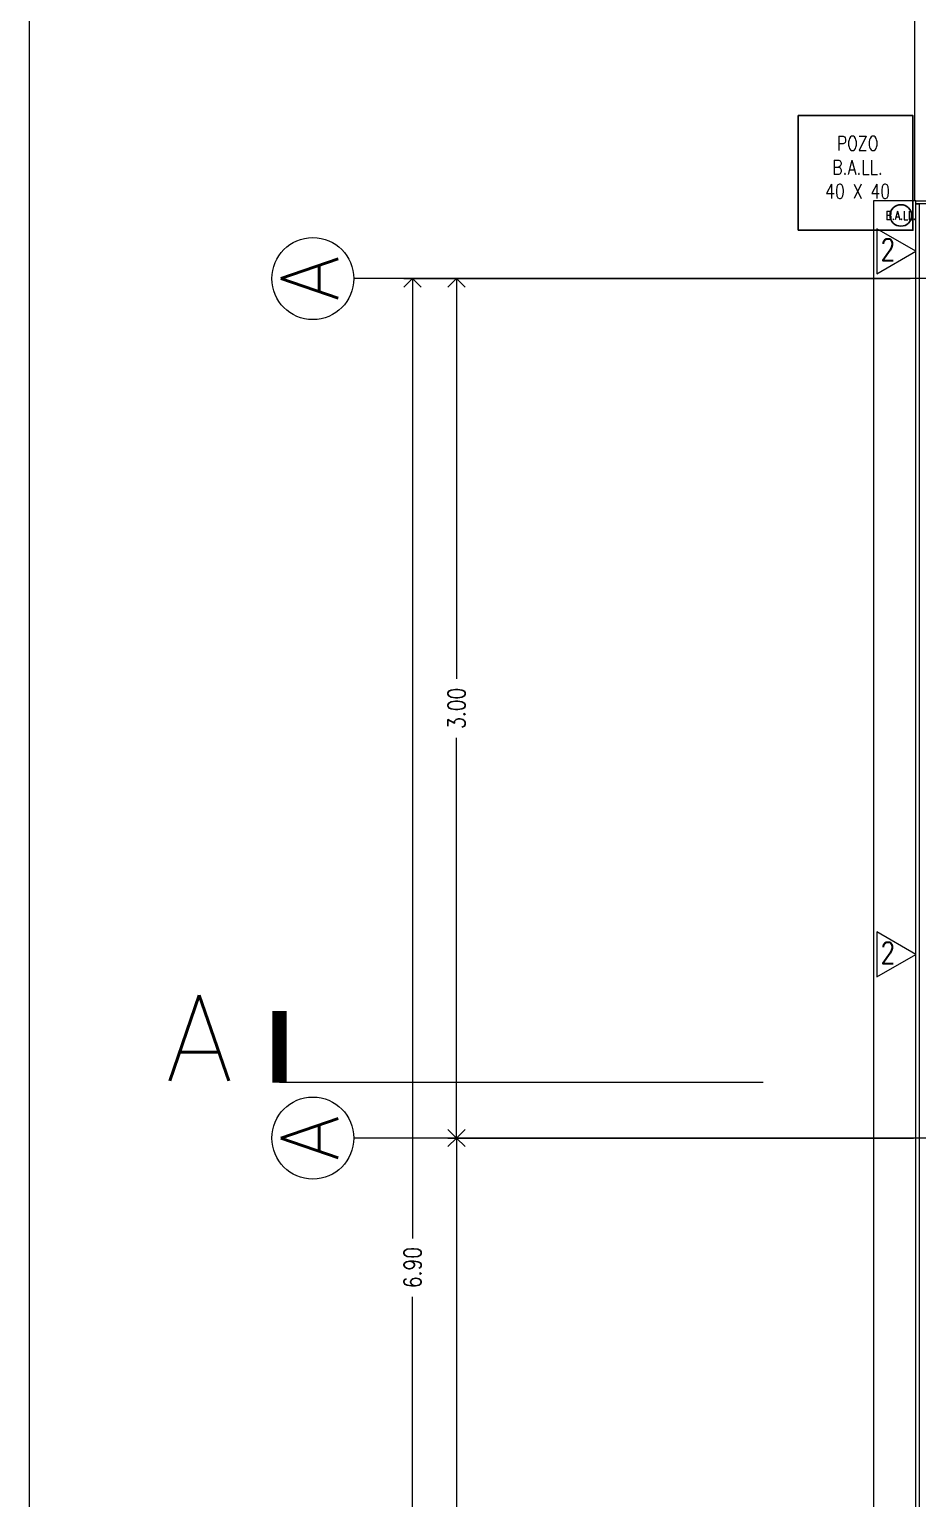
# Model space of a CAD drawing. Header units: metres. Extents: x -2 to 690, y -116 to 73.
# Drawn here: x 454.36 to 457.46, y 25.94 to 31.07 of the extents above; entities that cross this region are included whole.
import ezdxf
from ezdxf.enums import TextEntityAlignment as Align

# ---------------------------------------------------------------- set-up
doc = ezdxf.new("R2010")
doc.units = ezdxf.units.M
doc.header["$LTSCALE"] = 5
doc.header["$MEASUREMENT"] = 0
doc.linetypes.add('HIDDEN', pattern=[0.375, 0.25, -0.125])
doc.layers.get('0').update_dxf_attribs({"color": 30})
doc.layers.get('DEFPOINTS').update_dxf_attribs({"color": 210})
for name, color, linetype, lineweight in [('A-ANNO-DIMS', 3, 'Continuous', 18), ('A-ANNO-SYMB', 3, 'Continuous', 18), ('A-ANNO-TEXT', 3, 'Continuous', 18), ('A-DETL-MBND', 3, 'Continuous', 18), ('A-ELEV-IDEN', 3, 'Continuous', 18), ('A-ELEV-MBE1', 7, 'Continuous', 35), ('A-ELEV-MBE2', 4, 'Continuous', 25)]:
    doc.layers.add(name, color=color, linetype=linetype, lineweight=lineweight)
doc.styles.add('E-ROMANS', font='romans.shx', dxfattribs={"width": 0.8})
doc.dimstyles.new('E-0050_ARW_12', dxfattribs={"dimscale": 0.001, "dimtxt": 60, "dimasz": 60, "dimexe": 30, "dimexo": 20, "dimgap": 30, "dimtad": 0, "dimzin": 0, "dimdsep": 46, "dimtxsty": 'E-ROMANS', "dimblk": 'OPEN90', "dimcen": 30, "dimclrd": 256, "dimclre": 256, "dimclrt": 256, "dimadec": 0, "dimazin": 0, "dimtfac": 1, "dimtmove": 1, "dimatfit": 3, "dimldrblk": 'OPEN90', "dimfxl": 1, "dimtfill": 1, "dimtolj": 1, "dimtzin": 0, "dimlwd": -1, "dimarcsym": 0})

# ---------------------------------------------------------------- blocks, each defined once
blk = doc.blocks.new('_Open90')
at = {"color": 0, "linetype": 'ByBlock', "lineweight": -2}
for p, q in [((0, 0), (-1, 0)), ((-0.5, 0.5), (0, 0)), ((0, 0), (-0.5, -0.5))]:
    blk.add_line(p, q, dxfattribs=at)
blk = doc.blocks.new('*D1336')
at = {"layer": 'A-ANNO-DIMS', "lineweight": -2, "transparency": 16777216}
for p, q in [((457.4405, 27.202), (455.8167, 27.202)), ((457.4295, 23.299), (455.8167, 23.299))]:
    blk.add_line(p, q, dxfattribs=at)
at = {"layer": 'A-ANNO-DIMS', "transparency": 16777216}
for p, q in [((455.8467, 27.142), (455.8467, 25.3537)), ((455.8467, 23.359), (455.8467, 25.1474))]:
    blk.add_line(p, q, dxfattribs=at)
at = {"layer": 'DEFPOINTS', "color": 0, "transparency": 16777216}
for p in [(455.8467, 27.202), (457.4605, 27.202), (457.4495, 23.299)]:
    blk.add_point(p, dxfattribs=at)
at = {"layer": 'A-ANNO-DIMS', "transparency": 16777216, "xscale": 0.06, "yscale": 0.06, "zscale": 0.06}
for p, rotation in [((455.8467, 27.202), 90), ((455.8467, 23.299), 270)]:
    blk.add_blockref('_Open90', p, dxfattribs=dict(at, rotation=rotation))
at = {"layer": 'A-ANNO-DIMS', "transparency": 16777216, "insert": (455.8467, 25.2505), "char_height": 0.06, "attachment_point": 5, "rotation": 90, "style": 'E-ROMANS', "bg_fill": 3, "box_fill_scale": 1.25, "bg_fill_color": 256, "bg_fill_true_color": 13158600, "bg_fill_transparency": 0}
blk.add_mtext('\\A1;3.90', dxfattribs=at)
blk = doc.blocks.new('*D1337')
at = {"layer": 'A-ANNO-DIMS', "lineweight": -2, "transparency": 16777216}
for p, q in [((457.4295, 30.201), (455.8167, 30.201)), ((457.4295, 27.202), (455.8167, 27.202))]:
    blk.add_line(p, q, dxfattribs=at)
at = {"layer": 'A-ANNO-DIMS', "transparency": 16777216}
for p, q in [((455.8467, 30.141), (455.8467, 28.8047)), ((455.8467, 27.262), (455.8467, 28.5984))]:
    blk.add_line(p, q, dxfattribs=at)
at = {"layer": 'DEFPOINTS', "color": 0, "transparency": 16777216}
for p in [(455.8467, 30.201), (457.4495, 30.201), (457.4495, 27.202)]:
    blk.add_point(p, dxfattribs=at)
at = {"layer": 'A-ANNO-DIMS', "transparency": 16777216, "xscale": 0.06, "yscale": 0.06, "zscale": 0.06}
for p, rotation in [((455.8467, 30.201), 90), ((455.8467, 27.202), 270)]:
    blk.add_blockref('_Open90', p, dxfattribs=dict(at, rotation=rotation))
at = {"layer": 'A-ANNO-DIMS', "transparency": 16777216, "insert": (455.8467, 28.7015), "char_height": 0.06, "attachment_point": 5, "rotation": 90, "style": 'E-ROMANS', "bg_fill": 3, "box_fill_scale": 1.25, "bg_fill_color": 256, "bg_fill_true_color": 13158600, "bg_fill_transparency": 0}
blk.add_mtext('\\A1;3.00', dxfattribs=at)
blk = doc.blocks.new('*D1338')
at = {"layer": 'A-ANNO-DIMS', "lineweight": -2, "transparency": 16777216}
for p, q in [((457.4295, 30.201), (455.6632, 30.201)), ((457.4295, 23.299), (455.6632, 23.299))]:
    blk.add_line(p, q, dxfattribs=at)
at = {"layer": 'A-ANNO-DIMS', "transparency": 16777216}
for p, q in [((455.6932, 30.141), (455.6932, 26.852)), ((455.6932, 23.359), (455.6932, 26.648))]:
    blk.add_line(p, q, dxfattribs=at)
at = {"layer": 'DEFPOINTS', "color": 0, "transparency": 16777216}
for p in [(457.4495, 30.201), (455.6932, 23.299), (457.4495, 23.299)]:
    blk.add_point(p, dxfattribs=at)
at = {"layer": 'A-ANNO-DIMS', "transparency": 16777216, "xscale": 0.06, "yscale": 0.06, "zscale": 0.06}
for p, rotation in [((455.6932, 30.201), 90), ((455.6932, 23.299), 270)]:
    blk.add_blockref('_Open90', p, dxfattribs=dict(at, rotation=rotation))
at = {"layer": 'A-ANNO-DIMS', "transparency": 16777216, "insert": (455.6932, 26.75), "char_height": 0.06, "attachment_point": 5, "rotation": 90, "style": 'E-ROMANS', "bg_fill": 3, "box_fill_scale": 1.25, "bg_fill_color": 256, "bg_fill_true_color": 13158600, "bg_fill_transparency": 0}
blk.add_mtext('\\A1;6.90', dxfattribs=at)

msp = doc.modelspace()

# ---------------------------------------------------------------- linework, layer by layer
at = {"layer": 'A-ANNO-SYMB', "linetype": 'HIDDEN'}
msp.add_line((457.4455, 30.4726), (457.4455, 32.9505), dxfattribs=at)
at = {"layer": 'A-ANNO-SYMB'}
for p, q in [((478.3225, 30.201), (455.4882, 30.201)), ((478.3225, 27.202), (455.4882, 27.202))]:
    msp.add_line(p, q, dxfattribs=at)
at = {"layer": 'A-ANNO-SYMB', "const_width": 0.05}
msp.add_lwpolyline([(455.2283, 27.3955), (455.2283, 27.6455)], dxfattribs=at)
at = {"layer": 'A-ANNO-SYMB'}
for centre in [(455.3452, 30.201), (455.3452, 27.202)]:
    msp.add_circle(centre, 0.143, dxfattribs=at)
at = {"layer": 'A-DETL-MBND'}
msp.add_line((457.4495, 30.4616), (457.4495, 30.4726), dxfattribs=at)
for points in [[(457.4495, 30.4726), (457.5475, 30.4726), (457.5475, 30.4616), (457.4495, 30.4616)], [(457.4495, 26.8615), (457.4495, 30.4616), (457.4605, 30.4616), (457.4605, 26.8615)], [(457.4605, 26.8865), (457.4605, 22.9615), (457.4495, 22.9615), (457.4495, 26.8615)]]:
    msp.add_lwpolyline(points, dxfattribs=at)
at = {"layer": 'A-ELEV-IDEN'}
msp.add_lwpolyline([(457.4495, 30.4726), (457.3015, 30.4726), (457.3015, 22.9505), (457.4495, 22.9505)], dxfattribs=at)
at = {"layer": 'A-ELEV-MBE2', "ltscale": 0.05}
msp.add_lwpolyline([(457.0387, 30.3699), (457.4387, 30.3699), (457.4387, 30.7699), (457.0387, 30.7699)], close=True, dxfattribs=at)
msp.add_circle((457.3968, 30.4214), 0.0375, dxfattribs=at)

# ---------------------------------------------------------------- texts
at = {"layer": 'A-ANNO-TEXT', "attachment_point": 5, "style": 'E-ROMANS'}
for s, insert, char_height in [('\\pi-0.15,l0.15,t0.15;POZO\\PB.A.LL.\\P40 X 40', (457.2459, 30.5892), 0.05), ('\\pi-0.09,l0.09,t0.09;B.A.LL.', (457.3968, 30.4214), 0.03)]:
    msp.add_mtext(s, dxfattribs=dict(at, insert=insert, char_height=char_height))
at = {"layer": 'A-ANNO-TEXT', "insert": (457.3516, 30.3022), "char_height": 0.075, "attachment_point": 5, "rotation": 0.0005, "style": 'E-ROMANS'}
msp.add_mtext('\\pi-0.45,l0.45,t0.45;2', dxfattribs=at)
at = {"layer": 'A-ANNO-TEXT', "style": 'E-ROMANS'}
for p in [(455.3341, 30.201), (455.3341, 27.202)]:
    msp.add_attdef('A', text='0.00', height=0.2, rotation=90, dxfattribs=at).set_placement(p, align=Align.MIDDLE_CENTER)
msp.add_attdef('A', text='CORTE', height=0.2998, dxfattribs=at).set_placement((454.8332, 27.5511), align=Align.MIDDLE_LEFT)

# ---------------------------------------------------------------- next in the draw order: dimensions: what is measured, and where the dimension line sits
at = {"layer": 'A-ANNO-DIMS'}
dim = msp.add_linear_dim(base=(455.8467, 27.202), p1=(457.4495, 23.299), p2=(457.4605, 27.202), angle=90, dimstyle='E-0050_ARW_12', dxfattribs=at)
dim.commit()
dim.dimension.update_dxf_attribs({"geometry": '*D1336', "text_midpoint": (455.8467, 25.2505)})

# ---------------------------------------------------------------- next in the draw order: dimensions: what is measured, and where the dimension line sits
dim = msp.add_linear_dim(base=(455.8467, 30.201), p1=(457.4495, 27.202), p2=(457.4495, 30.201), angle=90, dimstyle='E-0050_ARW_12', dxfattribs=at)
dim.commit()
dim.dimension.update_dxf_attribs({"geometry": '*D1337', "text_midpoint": (455.8467, 28.7015)})

# ---------------------------------------------------------------- next in the draw order: dimensions: what is measured, and where the dimension line sits
dim = msp.add_linear_dim(base=(455.6932, 23.299), p1=(457.4495, 30.201), p2=(457.4495, 23.299), angle=90, dimstyle='E-0050_ARW_12', dxfattribs=at)
dim.commit()
dim.dimension.update_dxf_attribs({"geometry": '*D1338', "text_midpoint": (455.6932, 26.75)})

# ---------------------------------------------------------------- next in the draw order: linework, layer by layer
msp.add_lwpolyline([(454.3562, 57.0063), (481.1781, 57.0063), (481.1781, 18.133), (454.3562, 18.133)], close=True, dxfattribs=at)
at = {"layer": 'A-ANNO-SYMB'}
msp.add_line((456.9166, 27.3955), (455.2283, 27.3955), dxfattribs=at)
at = {"layer": 'A-ANNO-TEXT'}
for points in [[(457.4485, 30.2965), (457.3127, 30.375), (457.3127, 30.2181)], [(457.4485, 27.8428), (457.3127, 27.9213), (457.3127, 27.7644)]]:
    msp.add_lwpolyline(points, close=True, dxfattribs=at)
at = {"layer": 'A-ELEV-MBE1'}
msp.add_line((457.45, 26.0115), (457.45, 26.0115), dxfattribs=at)

# ---------------------------------------------------------------- next in the draw order: texts
at = {"layer": 'A-ANNO-TEXT', "insert": (457.3516, 27.8485), "char_height": 0.075, "attachment_point": 5, "rotation": 0.0005, "style": 'E-ROMANS'}
msp.add_mtext('\\pi-0.45,l0.45,t0.45;2', dxfattribs=at)

doc.saveas('drawing.dxf')
